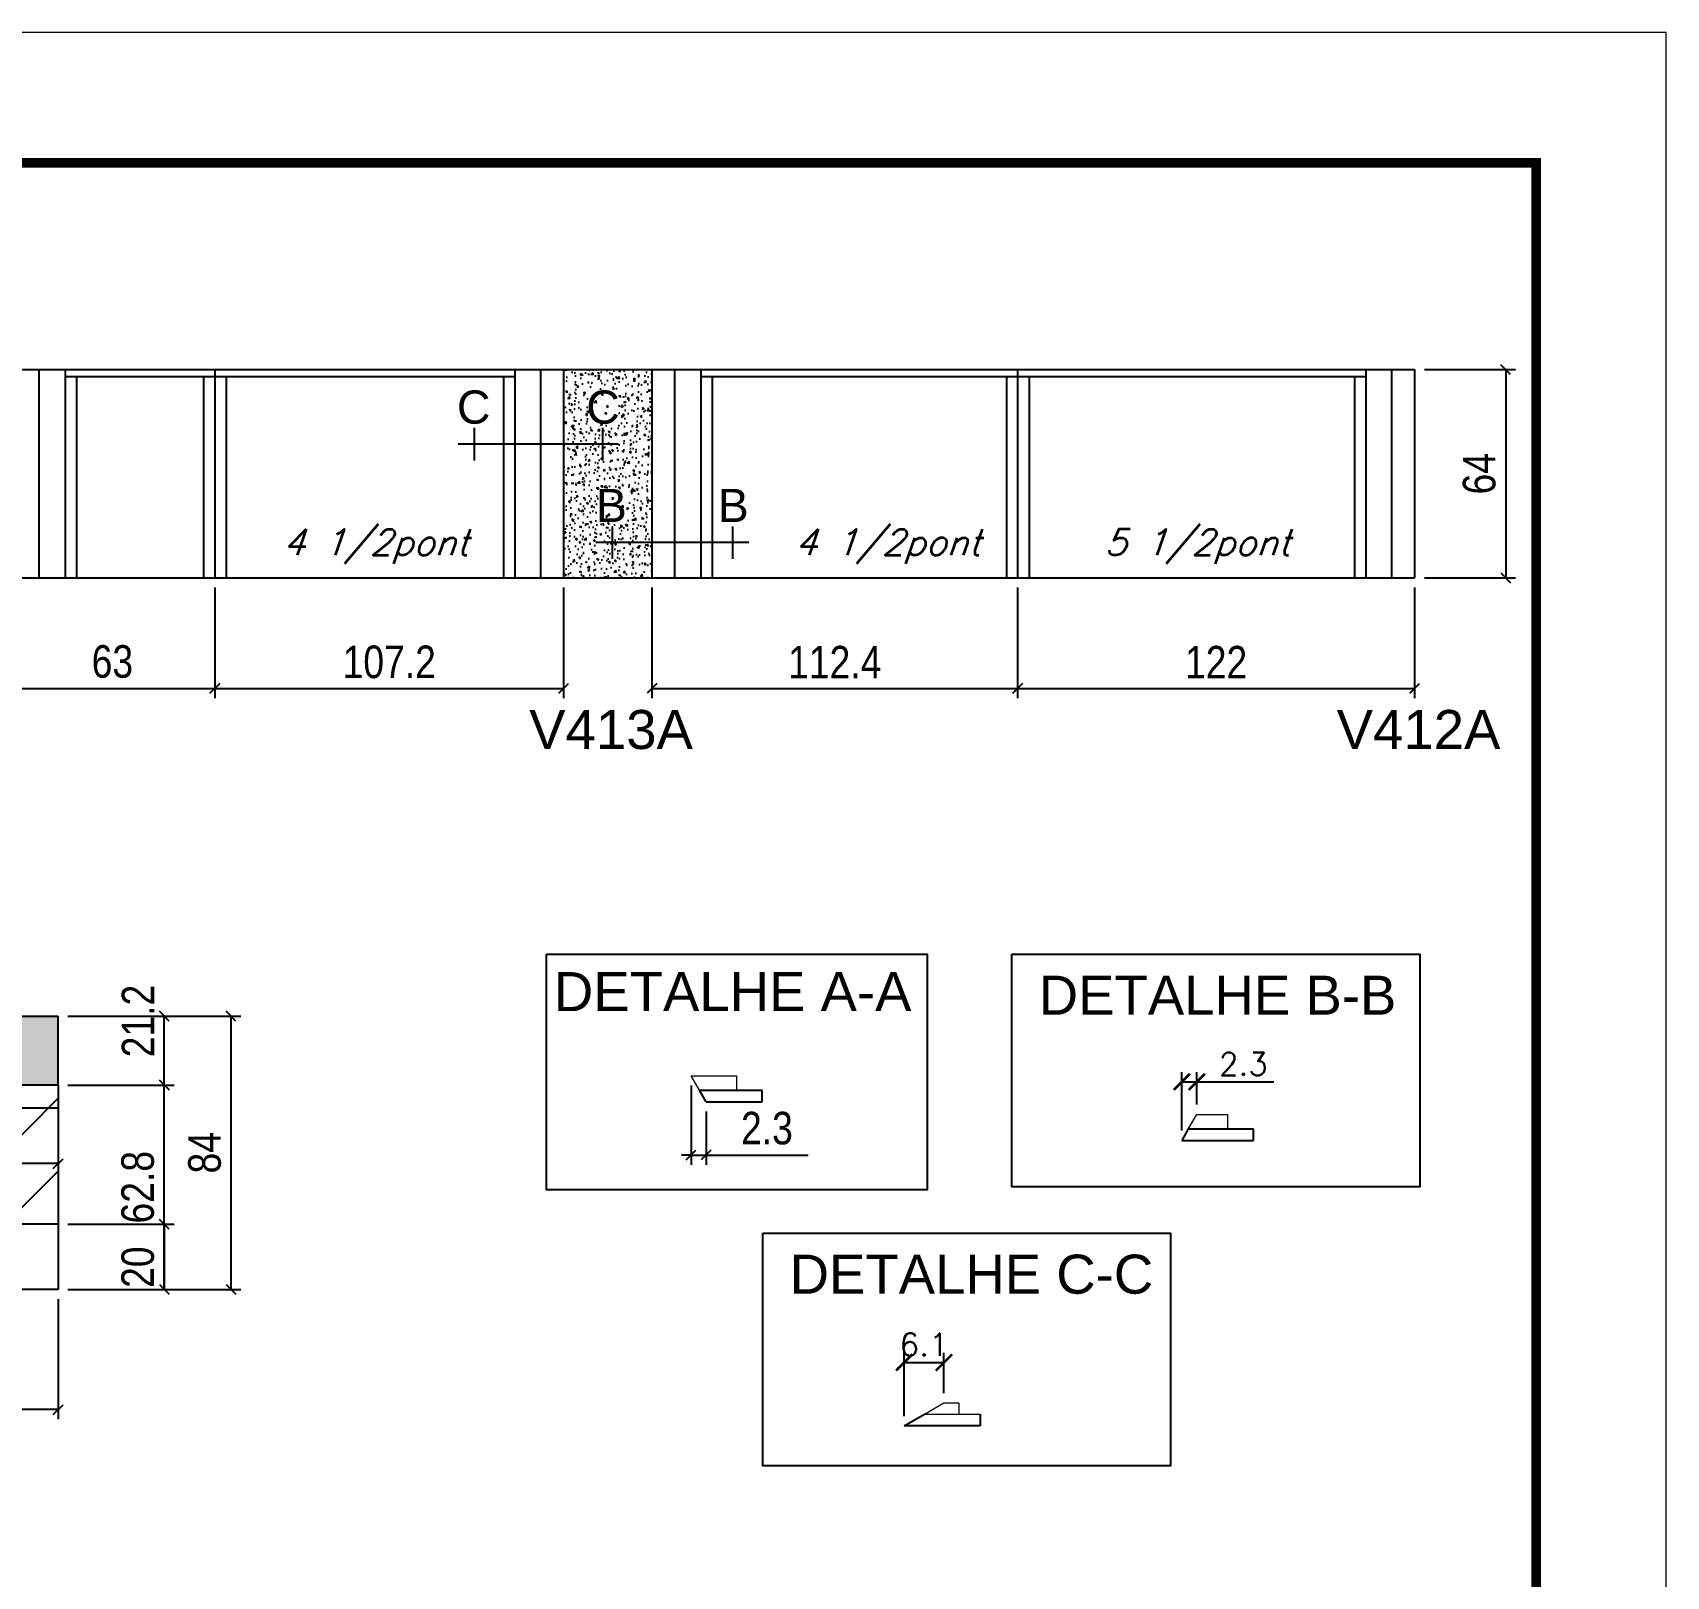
# Model space of a CAD drawing. Extents: x 137137 to 143418, y 10464 to 34486.
# Drawn here: x 138120 to 138622, y 30565 to 31040 of the extents above; entities that cross this region are included whole.
import ezdxf
from ezdxf.enums import TextEntityAlignment as Align

# ---------------------------------------------------------------- set-up
doc = ezdxf.new("R2010")
doc.units = 0
doc.linetypes.add('DASHED', pattern=[0.75, 0.5, -0.25])
for name, color, linetype in [('5', 5, 'Continuous'), ('COTA', 241, 'Continuous'), ('detalhes', 4, 'Continuous'), ('Painéis', 200, 'Continuous'), ('Reaproveitamento', 251, 'Continuous'), ('SARR_2.2x7', 40, 'Continuous'), ('SARR_3.5x7', 81, 'Continuous'), ('texto', 7, 'Continuous')]:
    doc.layers.add(name, color=color, linetype=linetype)
for name, color, linetype, lineweight in [('Folhas', 255, 'Continuous', 9), ('Sarr 2.2x7', 40, 'Continuous', 9), ('SARRAFO DE PRESSAO', 251, 'DASHED', 9)]:
    doc.layers.add(name, color=color, linetype=linetype, lineweight=lineweight)
doc.styles.add('ARIAL', font='arial.ttf')
doc.styles.add('COTA TECNICA', font='techl___.ttf', dxfattribs={"height": 10})
doc.styles.add('Romans', font='romans.shx')
doc.styles.get("Standard").update_dxf_attribs({"font": 'arial.ttf'})
doc.dimstyles.new('Cota Seção (2x)', dxfattribs={"dimtxt": 7, "dimasz": 5, "dimexe": 3, "dimexo": 3, "dimgap": 2, "dimtad": 3, "dimdec": 1, "dimlfac": 0.5, "dimzin": 12, "dimdsep": 46, "dimtxsty": 'Romans', "dimblk": 'ARCHTICK', "dimcen": 0, "dimclrd": 4, "dimclre": 4, "dimclrt": 1, "dimadec": 1, "dimazin": 3, "dimtfac": 1, "dimtdec": 1, "dimtmove": 0, "dimatfit": 3, "dimldrblk": 'OBLIQUE', "dimfxl": 1, "dimtolj": 1, "dimtzin": 12, "dimarcsym": 0})
doc.dimstyles.new('PAINEL', dxfattribs={"dimtxt": 10, "dimasz": 3, "dimexe": 3, "dimexo": 3, "dimgap": 3, "dimtad": 1, "dimdec": 1, "dimzin": 12, "dimdsep": 46, "dimtxsty": 'COTA TECNICA', "dimblk1": 'OBLIQUE', "dimblk2": 'OBLIQUE', "dimsah": 1, "dimcen": 0.9, "dimclrd": 4, "dimclre": 4, "dimclrt": 240, "dimadec": 1, "dimazin": 3, "dimtfac": 1, "dimtdec": 1, "dimtmove": 0, "dimatfit": 3, "dimfxl": 1, "dimtolj": 1, "dimtzin": 12, "dimarcsym": 0})

# ---------------------------------------------------------------- blocks, each defined once
blk = doc.blocks.new('9999999999')
at = {"layer": 'Folhas'}
blk.add_lwpolyline([(98138.98, 34190.21), (99623.98, 34190.21), (99623.98, 35240.21), (98138.98, 35240.21)], close=True, dxfattribs=at)
at = {"layer": 'Folhas', "color": 30, "const_width": 3}
blk.add_lwpolyline([(98213.98, 34230.21), (99583.98, 34230.21), (99583.98, 35200.21), (98213.98, 35200.21)], close=True, dxfattribs=at)
blk = doc.blocks.new('_Oblique')
at = {"color": 0, "linetype": 'ByBlock', "lineweight": -2}
blk.add_line((-0.5, -0.5), (0.5, 0.5), dxfattribs=at)
blk = doc.blocks.new('*D343')
at = {"layer": 'COTA', "color": 4, "linetype": 'ByBlock', "lineweight": -2, "transparency": 16777216}
for p, q in [((137884.01, 30650.66), (137884.01, 30613.7)), ((138128.01, 30650.66), (138128.01, 30613.7)), ((138128.01, 30616.7), (137884.01, 30616.7))]:
    blk.add_line(p, q, dxfattribs=at)
at = {"layer": 'Defpoints', "color": 0, "linetype": 'ByBlock', "transparency": 16777216}
for p in [(137884.01, 30653.66), (138128.01, 30653.66), (137884.01, 30616.7)]:
    blk.add_point(p, dxfattribs=at)
at = {"layer": 'COTA', "color": 4, "linetype": 'ByBlock', "lineweight": -2, "transparency": 16777216, "xscale": 3, "yscale": 3, "zscale": 3, "rotation": 180}
blk.add_blockref('_Oblique', (137884.01, 30616.7), dxfattribs=at)
at = {"layer": 'COTA', "color": 4, "linetype": 'ByBlock', "lineweight": -2, "transparency": 16777216, "xscale": 3, "yscale": 3, "zscale": 3}
blk.add_blockref('_Oblique', (138128.01, 30616.7), dxfattribs=at)
at = {"layer": 'COTA', "color": 240, "linetype": 'ByBlock', "transparency": 16777216, "insert": (138006.01, 30624.77), "char_height": 10, "attachment_point": 5, "style": 'COTA TECNICA'}
blk.add_mtext('\\A1;244', dxfattribs=at)
blk = doc.blocks.new('*D346')
at = {"layer": 'COTA', "color": 4, "linetype": 'ByBlock', "lineweight": -2, "transparency": 16777216}
for p, q in [((138131.01, 30716.46), (138163.61, 30716.46)), ((138160.61, 30653.66), (138160.61, 30716.46)), ((138131.01, 30653.66), (138163.61, 30653.66))]:
    blk.add_line(p, q, dxfattribs=at)
at = {"layer": 'Defpoints', "color": 0, "linetype": 'ByBlock', "transparency": 16777216}
for p in [(138128.01, 30716.46), (138160.61, 30716.46), (138128.01, 30653.66)]:
    blk.add_point(p, dxfattribs=at)
at = {"layer": 'COTA', "color": 4, "linetype": 'ByBlock', "lineweight": -2, "transparency": 16777216, "xscale": 3, "yscale": 3, "zscale": 3}
for p, rotation in [((138160.61, 30716.46), 90), ((138160.61, 30653.66), 270)]:
    blk.add_blockref('_Oblique', p, dxfattribs=dict(at, rotation=rotation))
at = {"layer": 'COTA', "color": 240, "linetype": 'ByBlock', "transparency": 16777216, "insert": (138152.48, 30685.06), "char_height": 10, "attachment_point": 5, "rotation": 90, "style": 'COTA TECNICA'}
blk.add_mtext('\\A1;62.8', dxfattribs=at)
blk = doc.blocks.new('*D347')
at = {"layer": 'COTA', "color": 4, "linetype": 'ByBlock', "lineweight": -2, "transparency": 16777216}
for p, q in [((138131.01, 30737.66), (138163.61, 30737.66)), ((138160.61, 30716.46), (138160.61, 30737.66)), ((138131.01, 30716.46), (138163.61, 30716.46))]:
    blk.add_line(p, q, dxfattribs=at)
at = {"layer": 'Defpoints', "color": 0, "linetype": 'ByBlock', "transparency": 16777216}
for p in [(138128.01, 30737.66), (138160.61, 30737.66), (138128.01, 30716.46)]:
    blk.add_point(p, dxfattribs=at)
at = {"layer": 'COTA', "color": 4, "linetype": 'ByBlock', "lineweight": -2, "transparency": 16777216, "xscale": 3, "yscale": 3, "zscale": 3}
for p, rotation in [((138160.61, 30737.66), 90), ((138160.61, 30716.46), 270)]:
    blk.add_blockref('_Oblique', p, dxfattribs=dict(at, rotation=rotation))
at = {"layer": 'COTA', "color": 240, "linetype": 'ByBlock', "transparency": 16777216, "insert": (138152.55, 30736.16), "char_height": 10, "attachment_point": 5, "rotation": 90, "style": 'COTA TECNICA'}
blk.add_mtext('\\A1;21.2', dxfattribs=at)
blk = doc.blocks.new('*D940')
at = {"layer": 'COTA', "color": 4, "lineweight": -2, "ltscale": 25, "transparency": 16777216}
for p, q in [((138093.01, 30706.46), (138093.01, 30689.31)), ((138128.01, 30706.46), (138128.01, 30689.31)), ((138128.01, 30692.31), (138093.01, 30692.31))]:
    blk.add_line(p, q, dxfattribs=at)
at = {"layer": 'Defpoints', "color": 0, "ltscale": 25, "transparency": 16777216}
for p in [(138093.01, 30709.46), (138128.01, 30709.46), (138093.01, 30692.31)]:
    blk.add_point(p, dxfattribs=at)
at = {"layer": 'COTA', "color": 4, "lineweight": -2, "ltscale": 25, "transparency": 16777216, "xscale": 3, "yscale": 3, "zscale": 3, "rotation": 180}
blk.add_blockref('_Oblique', (138093.01, 30692.31), dxfattribs=at)
at = {"layer": 'COTA', "color": 4, "lineweight": -2, "ltscale": 25, "transparency": 16777216, "xscale": 3, "yscale": 3, "zscale": 3}
blk.add_blockref('_Oblique', (138128.01, 30692.31), dxfattribs=at)
at = {"layer": 'COTA', "color": 240, "ltscale": 25, "transparency": 16777216, "insert": (138110.51, 30700.53), "char_height": 10, "attachment_point": 5, "style": 'COTA TECNICA'}
blk.add_mtext('\\A1;35', dxfattribs=at)
blk = doc.blocks.new('*D952')
at = {"layer": 'COTA', "color": 4, "lineweight": -2, "ltscale": 25, "transparency": 16777216}
for p, q in [((138131.01, 30673.66), (138163.61, 30673.66)), ((138160.61, 30673.66), (138160.61, 30653.66)), ((138131.01, 30653.66), (138163.61, 30653.66))]:
    blk.add_line(p, q, dxfattribs=at)
at = {"layer": 'Defpoints', "color": 0, "ltscale": 25, "transparency": 16777216}
for p in [(138128.01, 30673.66), (138128.01, 30653.66), (138160.61, 30653.66)]:
    blk.add_point(p, dxfattribs=at)
at = {"layer": 'COTA', "color": 4, "lineweight": -2, "ltscale": 25, "transparency": 16777216, "xscale": 3, "yscale": 3, "zscale": 3}
for p, rotation in [((138160.61, 30673.66), 90), ((138160.61, 30653.66), 270)]:
    blk.add_blockref('_Oblique', p, dxfattribs=dict(at, rotation=rotation))
at = {"layer": 'COTA', "color": 240, "ltscale": 25, "transparency": 16777216, "insert": (138152.51, 30660.48), "char_height": 10, "attachment_point": 5, "rotation": 90, "style": 'COTA TECNICA'}
blk.add_mtext('\\A1;20', dxfattribs=at)
blk = doc.blocks.new('*D953')
at = {"layer": 'COTA', "color": 4, "lineweight": -2, "ltscale": 25, "transparency": 16777216}
for p, q in [((138131.01, 30737.66), (138184.14, 30737.66)), ((138181.14, 30653.66), (138181.14, 30737.66)), ((138131.01, 30653.66), (138184.14, 30653.66))]:
    blk.add_line(p, q, dxfattribs=at)
at = {"layer": 'Defpoints', "color": 0, "ltscale": 25, "transparency": 16777216}
for p in [(138128.01, 30737.66), (138181.14, 30737.66), (138128.01, 30653.66)]:
    blk.add_point(p, dxfattribs=at)
at = {"layer": 'COTA', "color": 4, "lineweight": -2, "ltscale": 25, "transparency": 16777216, "xscale": 3, "yscale": 3, "zscale": 3}
for p, rotation in [((138181.14, 30737.66), 90), ((138181.14, 30653.66), 270)]:
    blk.add_blockref('_Oblique', p, dxfattribs=dict(at, rotation=rotation))
at = {"layer": 'COTA', "color": 240, "ltscale": 25, "transparency": 16777216, "insert": (138173.04, 30695.66), "char_height": 10, "attachment_point": 5, "rotation": 90, "style": 'COTA TECNICA'}
blk.add_mtext('\\A1;84', dxfattribs=at)
blk = doc.blocks.new('*D961')
at = {"layer": 'COTA', "color": 4, "linetype": 'ByBlock', "lineweight": -2, "transparency": 16777216}
for p, q in [((138322.54, 30716.33), (138322.54, 30691.95)), ((138327.14, 30708.33), (138327.14, 30691.95)), ((138322.54, 30694.95), (138319.54, 30694.95)), ((138322.54, 30694.95), (138327.14, 30694.95)), ((138327.14, 30694.95), (138358.57, 30694.95))]:
    blk.add_line(p, q, dxfattribs=at)
at = {"layer": 'Defpoints', "color": 0, "linetype": 'ByBlock', "transparency": 16777216}
for p in [(138322.54, 30719.33), (138327.14, 30711.33), (138327.14, 30694.95)]:
    blk.add_point(p, dxfattribs=at)
at = {"layer": 'COTA', "color": 4, "linetype": 'ByBlock', "lineweight": -2, "transparency": 16777216, "xscale": 3, "yscale": 3, "zscale": 3}
blk.add_blockref('_Oblique', (138322.54, 30694.95), dxfattribs=at)
at = {"layer": 'COTA', "color": 4, "linetype": 'ByBlock', "lineweight": -2, "transparency": 16777216, "xscale": 3, "yscale": 3, "zscale": 3, "rotation": 180}
blk.add_blockref('_Oblique', (138327.14, 30694.95), dxfattribs=at)
at = {"layer": 'COTA', "color": 240, "linetype": 'ByBlock', "transparency": 16777216, "insert": (138345.85, 30703.17), "char_height": 10, "attachment_point": 5, "style": 'COTA TECNICA'}
blk.add_mtext('\\A1;2.3', dxfattribs=at)
blk = doc.blocks.new('_ArchTick')
at = {"color": 0, "linetype": 'ByBlock', "const_width": 0.15}
blk.add_lwpolyline([(-0.5, -0.5), (0.5, 0.5)], dxfattribs=at)
blk = doc.blocks.new('*D962')
at = {"layer": 'COTA', "color": 4, "lineweight": -2, "transparency": 16777216}
for p, q in [((138473.36, 30702.46), (138473.36, 30720.46)), ((138477.98, 30710.46), (138477.98, 30720.46)), ((138473.36, 30717.46), (138477.98, 30717.46)), ((138477.98, 30717.46), (138501.65, 30717.46))]:
    blk.add_line(p, q, dxfattribs=at)
at = {"layer": 'Defpoints', "color": 0, "transparency": 16777216}
for p in [(138477.98, 30717.46), (138477.98, 30707.46), (138473.36, 30699.46)]:
    blk.add_point(p, dxfattribs=at)
at = {"layer": 'COTA', "color": 4, "lineweight": -2, "transparency": 16777216, "xscale": 5, "yscale": 5, "zscale": 5, "rotation": 180}
blk.add_blockref('_ArchTick', (138473.36, 30717.46), dxfattribs=at)
at = {"layer": 'COTA', "color": 4, "lineweight": -2, "transparency": 16777216, "xscale": 5, "yscale": 5, "zscale": 5}
blk.add_blockref('_ArchTick', (138477.98, 30717.46), dxfattribs=at)
at = {"layer": 'COTA', "color": 1, "transparency": 16777216, "insert": (138492.31, 30722.96), "char_height": 7, "attachment_point": 5, "style": 'Romans'}
blk.add_mtext('\\A1;2.3', dxfattribs=at)
blk = doc.blocks.new('*D964')
at = {"layer": 'COTA', "color": 4, "lineweight": -2, "transparency": 16777216}
for p, q in [((138388.05, 30614.7), (138388.05, 30634.18)), ((138388.05, 30631.18), (138400.25, 30631.18)), ((138400.25, 30621.74), (138400.25, 30634.18))]:
    blk.add_line(p, q, dxfattribs=at)
at = {"layer": 'Defpoints', "color": 0, "transparency": 16777216}
for p in [(138400.25, 30631.18), (138400.25, 30618.74), (138388.05, 30611.7)]:
    blk.add_point(p, dxfattribs=at)
at = {"layer": 'COTA', "color": 4, "lineweight": -2, "transparency": 16777216, "xscale": 5, "yscale": 5, "zscale": 5, "rotation": 180}
blk.add_blockref('_ArchTick', (138388.05, 30631.18), dxfattribs=at)
at = {"layer": 'COTA', "color": 4, "lineweight": -2, "transparency": 16777216, "xscale": 5, "yscale": 5, "zscale": 5}
blk.add_blockref('_ArchTick', (138400.25, 30631.18), dxfattribs=at)
at = {"layer": 'COTA', "color": 1, "transparency": 16777216, "insert": (138394.15, 30636.68), "char_height": 7, "attachment_point": 5, "style": 'Romans'}
blk.add_mtext('\\A1;6.1', dxfattribs=at)
blk = doc.blocks.new('*D971')
at = {"layer": 'COTA', "color": 4, "lineweight": -2, "ltscale": 25, "transparency": 16777216}
for p, q in [((138113.16, 30869.44), (138113.16, 30835.43)), ((138176.16, 30869.44), (138176.16, 30835.43)), ((138113.16, 30838.43), (138176.16, 30838.43))]:
    blk.add_line(p, q, dxfattribs=at)
at = {"layer": 'Defpoints', "color": 0, "ltscale": 25, "transparency": 16777216}
for p in [(138113.16, 30872.44), (138176.16, 30872.44), (138176.16, 30838.43)]:
    blk.add_point(p, dxfattribs=at)
at = {"layer": 'COTA', "color": 4, "lineweight": -2, "ltscale": 25, "transparency": 16777216, "xscale": 3, "yscale": 3, "zscale": 3, "rotation": 180}
blk.add_blockref('_Oblique', (138113.16, 30838.43), dxfattribs=at)
at = {"layer": 'COTA', "color": 4, "lineweight": -2, "ltscale": 25, "transparency": 16777216, "xscale": 3, "yscale": 3, "zscale": 3}
blk.add_blockref('_Oblique', (138176.16, 30838.43), dxfattribs=at)
at = {"layer": 'COTA', "color": 240, "ltscale": 25, "transparency": 16777216, "insert": (138144.66, 30846.65), "char_height": 10, "attachment_point": 5, "style": 'COTA TECNICA'}
blk.add_mtext('\\A1;63', dxfattribs=at)
blk = doc.blocks.new('*D972')
at = {"layer": 'COTA', "color": 4, "lineweight": -2, "ltscale": 25, "transparency": 16777216}
for p, q in [((138176.16, 30869.44), (138176.16, 30835.43)), ((138283.35, 30869.44), (138283.35, 30835.43)), ((138176.16, 30838.43), (138283.35, 30838.43))]:
    blk.add_line(p, q, dxfattribs=at)
at = {"layer": 'Defpoints', "color": 0, "ltscale": 25, "transparency": 16777216}
for p in [(138176.16, 30872.44), (138283.35, 30872.44), (138283.35, 30838.43)]:
    blk.add_point(p, dxfattribs=at)
at = {"layer": 'COTA', "color": 4, "lineweight": -2, "ltscale": 25, "transparency": 16777216, "xscale": 3, "yscale": 3, "zscale": 3, "rotation": 180}
blk.add_blockref('_Oblique', (138176.16, 30838.43), dxfattribs=at)
at = {"layer": 'COTA', "color": 4, "lineweight": -2, "ltscale": 25, "transparency": 16777216, "xscale": 3, "yscale": 3, "zscale": 3}
blk.add_blockref('_Oblique', (138283.35, 30838.43), dxfattribs=at)
at = {"layer": 'COTA', "color": 240, "ltscale": 25, "transparency": 16777216, "insert": (138229.76, 30846.53), "char_height": 10, "attachment_point": 5, "style": 'COTA TECNICA'}
blk.add_mtext('\\A1;107.2', dxfattribs=at)
blk = doc.blocks.new('*D973')
at = {"layer": 'COTA', "color": 4, "lineweight": -2, "ltscale": 25, "transparency": 16777216}
for p, q in [((138310.5, 30869.44), (138310.5, 30835.43)), ((138422.91, 30869.44), (138422.91, 30835.43)), ((138310.5, 30838.43), (138422.91, 30838.43))]:
    blk.add_line(p, q, dxfattribs=at)
at = {"layer": 'Defpoints', "color": 0, "ltscale": 25, "transparency": 16777216}
for p in [(138310.5, 30872.44), (138422.91, 30872.44), (138422.91, 30838.43)]:
    blk.add_point(p, dxfattribs=at)
at = {"layer": 'COTA', "color": 4, "lineweight": -2, "ltscale": 25, "transparency": 16777216, "xscale": 3, "yscale": 3, "zscale": 3, "rotation": 180}
blk.add_blockref('_Oblique', (138310.5, 30838.43), dxfattribs=at)
at = {"layer": 'COTA', "color": 4, "lineweight": -2, "ltscale": 25, "transparency": 16777216, "xscale": 3, "yscale": 3, "zscale": 3}
blk.add_blockref('_Oblique', (138422.91, 30838.43), dxfattribs=at)
at = {"layer": 'COTA', "color": 240, "ltscale": 25, "transparency": 16777216, "insert": (138366.7, 30846.5), "char_height": 10, "attachment_point": 5, "style": 'COTA TECNICA'}
blk.add_mtext('\\A1;112.4', dxfattribs=at)
blk = doc.blocks.new('*D974')
at = {"layer": 'COTA', "color": 4, "lineweight": -2, "ltscale": 25, "transparency": 16777216}
for p, q in [((138422.91, 30869.44), (138422.91, 30835.43)), ((138544.91, 30869.44), (138544.91, 30835.43)), ((138422.91, 30838.43), (138544.91, 30838.43))]:
    blk.add_line(p, q, dxfattribs=at)
at = {"layer": 'Defpoints', "color": 0, "ltscale": 25, "transparency": 16777216}
for p in [(138422.91, 30872.44), (138544.91, 30872.44), (138544.91, 30838.43)]:
    blk.add_point(p, dxfattribs=at)
at = {"layer": 'COTA', "color": 4, "lineweight": -2, "ltscale": 25, "transparency": 16777216, "xscale": 3, "yscale": 3, "zscale": 3, "rotation": 180}
blk.add_blockref('_Oblique', (138422.91, 30838.43), dxfattribs=at)
at = {"layer": 'COTA', "color": 4, "lineweight": -2, "ltscale": 25, "transparency": 16777216, "xscale": 3, "yscale": 3, "zscale": 3}
blk.add_blockref('_Oblique', (138544.91, 30838.43), dxfattribs=at)
at = {"layer": 'COTA', "color": 240, "ltscale": 25, "transparency": 16777216, "insert": (138483.91, 30846.49), "char_height": 10, "attachment_point": 5, "style": 'COTA TECNICA'}
blk.add_mtext('\\A1;122', dxfattribs=at)
blk = doc.blocks.new('*D979')
at = {"layer": 'COTA', "color": 4, "lineweight": -2, "ltscale": 25, "transparency": 16777216}
for p, q in [((138547.91, 30936.44), (138575.93, 30936.44)), ((138572.93, 30936.44), (138572.93, 30872.44)), ((138547.91, 30872.44), (138575.93, 30872.44))]:
    blk.add_line(p, q, dxfattribs=at)
at = {"layer": 'Defpoints', "color": 0, "ltscale": 25, "transparency": 16777216}
for p in [(138544.91, 30936.44), (138544.91, 30872.44), (138572.93, 30872.44)]:
    blk.add_point(p, dxfattribs=at)
at = {"layer": 'COTA', "color": 4, "lineweight": -2, "ltscale": 25, "transparency": 16777216, "xscale": 3, "yscale": 3, "zscale": 3}
for p, rotation in [((138572.93, 30936.44), 90), ((138572.93, 30872.44), 270)]:
    blk.add_blockref('_Oblique', p, dxfattribs=dict(at, rotation=rotation))
at = {"layer": 'COTA', "color": 240, "ltscale": 25, "transparency": 16777216, "insert": (138564.82, 30904.44), "char_height": 10, "attachment_point": 5, "rotation": 90, "style": 'COTA TECNICA'}
blk.add_mtext('\\A1;64', dxfattribs=at)

msp = doc.modelspace()

# ---------------------------------------------------------------- hatches: boundary and pattern name
at = {"layer": 'COTA', "linetype": 'ByBlock'}
h = msp.add_hatch(dxfattribs=at)
h.set_pattern_fill('AR-CONC', color=256, scale=0.03)
h.set_pattern_definition([(50, (-6433.554, -1178.8553), (5.46554007, -0.47817257), [0.5715, -6.2865]), (355, (-6433.554, -1178.8553), (-1.05730264, 5.73170536), [0.4572, -5.02921753]), (100.4514447, (-6433.0987, -1178.895), (4.40823741, 5.25353256), [0.48570026, -5.34270734]), (46.1842, (-6433.554, -1177.3313), (8.13237123, -1.26126984), [0.85725, -9.42975]), (96.6355576, (-6432.8764, -1177.4364), (7.12212402, 7.42278374), [0.7285507, -8.01406824]), (351.184151, (-6433.554, -1177.331), (7.122124, 7.42278374), [0.685799, -7.54379196]), (21, (-6432.792, -1177.7123), (4.54843174, -3.06795595), [0.5715, -6.2865]), (326, (-6432.792, -1177.7123), (1.85406085, 5.52563898), [0.4572, -5.0292]), (71.451445, (-6432.413, -1177.968), (6.40249258, 2.45768307), [0.48570026, -5.34269813]), (37.5, (-6433.5541, -1178.8553), (0.092658098, 2.536651166), [0, -4.96824, 0, -5.1054, 0, -5.04825]), (7.5, (-6433.554, -1178.8553), (2.004589875, 3.005417245), [0, -2.91084, 0, -4.85394, 0, -1.92405]), (327.5, (-6435.2534, -1178.8553), (4.067717855, -0.17186232), [0, -1.905, 0, -5.9436, 0, -7.8867]), (317.5, (-6436.0154, -1178.8553), (4.44387544, 0.76279473), [0, -2.4765, 0, -3.94716, 0, -5.6007])])
h.paths.add_polyline_path([(138310.5, 30872.44), (138310.5, 30936.44), (138283.35, 30936.44), (138283.35, 30872.44)])
h.paths.add_polyline_path([(138290.72, 30887.01), (138305.35, 30887.01), (138305.35, 30902.34), (138290.72, 30902.34)], flags=24)
h.paths.add_polyline_path([(138287.67, 30917), (138303.27, 30917), (138303.27, 30932.85), (138287.67, 30932.85)], flags=24)
h = msp.add_hatch(dxfattribs=at)
h.set_pattern_fill('AR-CONC', color=256, scale=0.03)
h.set_pattern_definition([(50, (-4788.5, -1096.8), (5.46554007, -0.47817257), [0.5715, -6.2865]), (355, (-4788.5, -1096.8), (-1.05730264, 5.73170536), [0.4572, -5.02921753]), (100.4514447, (-4788.0445, -1096.84), (4.40823741, 5.25353256), [0.48570026, -5.34270734]), (46.1842, (-4788.5, -1095.276), (8.13237123, -1.26126984), [0.85725, -9.42975]), (96.6355576, (-4787.822, -1095.381), (7.12212402, 7.42278374), [0.7285507, -8.01406824]), (351.184151, (-4788.5, -1095.276), (7.122124, 7.42278374), [0.685799, -7.54379196]), (21, (-4787.738, -1095.657), (4.54843174, -3.06795595), [0.5715, -6.2865]), (326, (-4787.738, -1095.657), (1.85406085, 5.52563898), [0.4572, -5.0292]), (71.451445, (-4787.359, -1095.913), (6.40249258, 2.45768307), [0.48570026, -5.34269813]), (37.5, (-4788.5, -1096.8001), (0.092658098, 2.536651166), [0, -4.96824, 0, -5.1054, 0, -5.04825]), (7.5, (-4788.5, -1096.8), (2.004589875, 3.005417245), [0, -2.91084, 0, -4.85394, 0, -1.92405]), (327.5, (-4790.1993, -1096.8), (4.067717855, -0.17186232), [0, -1.905, 0, -5.9436, 0, -7.8867]), (317.5, (-4790.9613, -1096.8), (4.44387544, 0.76279473), [0, -2.4765, 0, -3.94716, 0, -5.6007])])
h.paths.add_polyline_path([(137432.41, 30673.66), (137432.41, 30653.66), (137474.01, 30653.66), (137474.01, 30716.46), (138128.01, 30716.46), (138128.01, 30737.66), (137259.91, 30737.66), (137259.91, 30724.46), (137432.41, 30724.46)])
h.paths.add_polyline_path([(137456.92, 30688.81), (137471.55, 30688.81), (137471.55, 30704.13), (137456.92, 30704.13)], flags=24)
at = {"layer": 'Reaproveitamento', "linetype": 'ByBlock'}
h = msp.add_hatch(dxfattribs=at)
h.set_pattern_fill('ANSI31', color=256, scale=5)
h.set_pattern_definition([(45, (-987.578, 10.993), (-11.2253202, 11.2253202), [])])
h.paths.add_polyline_path([(138128.01, 30673.66), (138128.01, 30716.46), (137884.01, 30716.46), (137884.01, 30673.66)])

# ---------------------------------------------------------------- linework, layer by layer
at = {"linetype": 'ByBlock'}
msp.add_lwpolyline([(138278.14, 30756.73), (138395.14, 30756.73), (138395.14, 30684.27), (138278.14, 30684.27)], close=True, dxfattribs=at)
at = {"ltscale": 25}
for points in [[(138421.15, 30756.73), (138546.49, 30756.73), (138546.49, 30685.17), (138421.15, 30685.17)], [(138344.57, 30670.97), (138469.91, 30670.97), (138469.91, 30599.4), (138344.57, 30599.4)]]:
    msp.add_lwpolyline(points, close=True, dxfattribs=at)
at = {"layer": 'COTA', "linetype": 'ByBlock'}
for p, q in [((138283.35, 30936.44), (138310.5, 30936.44)), ((138283.35, 30872.44), (138310.5, 30872.44))]:
    msp.add_line(p, q, dxfattribs=at)
at = {"layer": 'COTA', "linetype": 'DASHED', "ltscale": 0.3}
for p in [(137259.91, 30737.66), (138128.01, 30716.46)]:
    msp.add_line(p, (138128.01, 30737.66), dxfattribs=at)
at = {"layer": 'detalhes'}
for p, q in [((138255.91, 30918.51), (138255.91, 30908.51)), ((138295.27, 30918.51), (138295.27, 30908.51)), ((138300.27, 30913.51), (138250.91, 30913.51)), ((138298.24, 30888.26), (138298.24, 30878.26)), ((138335.3, 30888.26), (138335.3, 30878.26)), ((138340.3, 30883.26), (138293.24, 30883.26))]:
    msp.add_line(p, q, dxfattribs=at)
at = {"layer": 'Painéis', "linetype": 'ByBlock'}
for p, q in [((138113.16, 30936.44), (138283.35, 30936.44)), ((138176.16, 30936.44), (138176.16, 30872.44)), ((138283.35, 30936.44), (138283.35, 30872.44)), ((138310.5, 30936.44), (138544.91, 30936.44)), ((138310.5, 30936.44), (138310.5, 30872.44)), ((138422.91, 30936.44), (138422.91, 30872.44)), ((138544.91, 30936.44), (138544.91, 30872.44)), ((138113.16, 30872.44), (138283.35, 30872.44)), ((138310.5, 30872.44), (138544.91, 30872.44)), ((138128.01, 30716.46), (137474.01, 30716.46)), ((138128.01, 30716.46), (138128.01, 30653.66)), ((138128.01, 30673.66), (137640.01, 30673.66)), ((138128.01, 30653.66), (137474.01, 30653.66)), ((138388.05, 30611.7), (138394.29, 30615.3)), ((138411.34, 30615.3), (138411.34, 30611.7)), ((138411.34, 30611.7), (138388.05, 30611.7))]:
    msp.add_line(p, q, dxfattribs=at)
at = {"layer": 'Painéis'}
for p, q in [((138325.07, 30714.93), (138344.38, 30714.93)), ((138327.14, 30711.33), (138325.07, 30714.93)), ((138327.14, 30711.33), (138344.38, 30711.33)), ((138344.38, 30711.33), (138344.38, 30714.93)), ((138475.16, 30702.58), (138473.36, 30699.46)), ((138475.44, 30703.06), (138495.36, 30703.06)), ((138495.36, 30699.46), (138495.36, 30703.06)), ((138495.36, 30699.46), (138495.36, 30703.06)), ((138473.36, 30699.46), (138495.36, 30699.46))]:
    msp.add_line(p, q, dxfattribs=at)
at = {"layer": 'Sarr 2.2x7'}
for p, q in [((138322.54, 30719.33), (138336.54, 30719.33)), ((138325.07, 30714.93), (138322.54, 30719.33)), ((138336.54, 30719.33), (138336.54, 30714.93)), ((138475.16, 30702.58), (138477.98, 30707.46)), ((138477.98, 30707.46), (138487.36, 30707.46)), ((138487.36, 30707.46), (138487.36, 30703.06)), ((138394.29, 30615.3), (138400.25, 30618.74)), ((138394.29, 30615.3), (138411.34, 30615.3)), ((138400.25, 30618.74), (138404.78, 30618.74)), ((138404.78, 30618.74), (138404.78, 30615.3))]:
    msp.add_line(p, q, dxfattribs=at)
at = {"layer": 'SARR_2.2x7', "linetype": 'Continuous'}
for p, q in [((138122.16, 30872.44), (138122.16, 30936.44)), ((138276.35, 30872.44), (138276.35, 30936.44)), ((138317.5, 30872.44), (138317.5, 30936.44)), ((138537.91, 30872.44), (138537.91, 30936.44)), ((138176.16, 30934.24), (138130.16, 30934.24)), ((138268.35, 30934.24), (138176.16, 30934.24)), ((138422.91, 30934.24), (138325.5, 30934.24)), ((138529.91, 30934.24), (138422.91, 30934.24))]:
    msp.add_line(p, q, dxfattribs=at)
at = {"layer": 'SARR_2.2x7', "linetype": 'Continuous', "ltscale": 50}
msp.add_line((138093.01, 30709.46), (138128.01, 30709.46), dxfattribs=at)
at = {"layer": 'SARR_3.5x7'}
for p, q in [((138130.16, 30936.44), (138130.16, 30872.44)), ((138268.35, 30936.44), (138268.35, 30872.44)), ((138325.5, 30936.44), (138325.5, 30872.44)), ((138529.91, 30936.44), (138529.91, 30872.44)), ((138133.66, 30934.24), (138133.66, 30872.44)), ((138172.7, 30934.24), (138172.7, 30872.44)), ((138179.66, 30934.24), (138179.66, 30872.44)), ((138264.85, 30934.24), (138264.85, 30872.44)), ((138329, 30934.24), (138329, 30872.44)), ((138419.45, 30934.24), (138419.45, 30872.44)), ((138426.41, 30934.24), (138426.41, 30872.44)), ((138526.41, 30934.24), (138526.41, 30872.44))]:
    msp.add_line(p, q, dxfattribs=at)

# ---------------------------------------------------------------- block references
at = {"layer": 'SARRAFO DE PRESSAO', "color": 6, "linetype": 'ByBlock'}
msp.add_blockref('9999999999', (38998.31, -4200.15), dxfattribs=at)

# ---------------------------------------------------------------- texts
at = {"layer": '5', "linetype": 'Continuous'}
for s, p in [('V413A', (138272.77, 30819.8)), ('V412A', (138520.97, 30819.8))]:
    msp.add_text(s, height=12, rotation=0, dxfattribs=at).set_placement(p)
at = {"layer": '5', "color": 7, "linetype": 'Continuous'}
for s, p in [('DETALHE A-A', (138280.37, 30739.2)), ('DETALHE B-B', (138429.4, 30738.1)), ('DETALHE C-C', (138352.82, 30652.33))]:
    msp.add_text(s, height=12, rotation=360, dxfattribs=at).set_placement(p)
at = {"layer": 'detalhes', "color": 0, "linetype": 'Continuous', "style": 'ARIAL'}
for s, p in [('C', (138255.71, 30924.93)), ('C', (138295.47, 30924.93)), ('B', (138298.04, 30894.68)), ('B', (138335.5, 30894.68))]:
    msp.add_text(s, height=10.22, dxfattribs=at).set_placement(p, align=Align.MIDDLE_CENTER)
at = {"layer": 'texto', "color": 2, "char_height": 8, "attachment_point": 5, "style": 'Romans'}
for s, insert in [('{\\Q19;\\C256;4 1/2pont}', (138225.63, 30882.04)), ('{\\Q19;\\C256;4 1/2pont}', (138383.04, 30882.04)), ('{\\Q19;\\C256;5 1/2pont}', (138478.19, 30882.04))]:
    msp.add_mtext(s, dxfattribs=dict(at, insert=insert))

# ---------------------------------------------------------------- dimensions: what is measured, and where the dimension line sits
at = {"layer": 'COTA', "ltscale": 25}
for base, p1, p2, picture, middle in [((138572.93, 30872.44), (138544.91, 30936.44), (138544.91, 30872.44), '*D979', (138564.82, 30904.44)), ((138181.14, 30737.66), (138128.01, 30653.66), (138128.01, 30737.66), '*D953', (138173.04, 30695.66))]:
    dim = msp.add_linear_dim(base=base, p1=p1, p2=p2, angle=90, dimstyle='PAINEL', dxfattribs=at)
    dim.commit()
    dim.dimension.update_dxf_attribs({"geometry": picture, "text_midpoint": middle})
for base, p1, p2, picture, middle in [((138176.16, 30838.43), (138113.16, 30872.44), (138176.16, 30872.44), '*D971', (138144.66, 30846.65)), ((138093.01, 30692.31), (138128.01, 30709.46), (138093.01, 30709.46), '*D940', (138110.51, 30700.53))]:
    dim = msp.add_linear_dim(base=base, p1=p1, p2=p2, dimstyle='PAINEL', dxfattribs=at)
    dim.commit()
    dim.dimension.update_dxf_attribs({"geometry": picture, "text_midpoint": middle})
for base, p1, p2, picture, middle in [((138283.35, 30838.43), (138176.16, 30872.44), (138283.35, 30872.44), '*D972', (138229.76, 30846.53)), ((138422.91, 30838.43), (138310.5, 30872.44), (138422.91, 30872.44), '*D973', (138366.7, 30846.5)), ((138544.91, 30838.43), (138422.91, 30872.44), (138544.91, 30872.44), '*D974', (138483.91, 30846.49))]:
    dim = msp.add_linear_dim(base=base, p1=p1, p2=p2, dimstyle='PAINEL', override={"dimtmove": 1}, dxfattribs=at)
    dim.commit()
    dim.dimension.update_dxf_attribs({"geometry": picture, "text_midpoint": middle})
at = {"layer": 'COTA', "linetype": 'ByBlock'}
dim = msp.add_linear_dim(base=(138160.61, 30737.66), p1=(138128.01, 30716.46), p2=(138128.01, 30737.66), angle=90, dimstyle='PAINEL', dxfattribs=at)
dim.commit()
dim.dimension.update_dxf_attribs({"geometry": '*D347', "text_midpoint": (138160.61, 30736.16), "dimtype": 160})
at = {"layer": 'COTA'}
dim = msp.add_linear_dim(base=(138477.98, 30717.46), p1=(138473.36, 30699.46), p2=(138477.98, 30707.46), dimstyle='Cota Seção (2x)', dxfattribs=at)
dim.commit()
dim.dimension.update_dxf_attribs({"geometry": '*D962', "text_midpoint": (138492.31, 30722.96)})
at = {"layer": 'COTA', "linetype": 'ByBlock'}
for base, p2, angle, picture, middle in [((138160.61, 30716.46), (138128.01, 30716.46), 90, '*D346', (138152.48, 30685.06)), ((137884.01, 30616.7), (137884.01, 30653.66), 180, '*D343', (138006.01, 30624.77))]:
    dim = msp.add_linear_dim(base=base, p1=(138128.01, 30653.66), p2=p2, angle=angle, dimstyle='PAINEL', dxfattribs=at)
    dim.commit()
    dim.dimension.update_dxf_attribs({"geometry": picture, "text_midpoint": middle})
dim = msp.add_linear_dim(base=(138327.14, 30694.95), p1=(138322.54, 30719.33), p2=(138327.14, 30711.33), dimstyle='PAINEL', override={"dimlfac": 0.5}, dxfattribs=at)
dim.commit()
dim.dimension.update_dxf_attribs({"geometry": '*D961', "text_midpoint": (138345.85, 30703.17)})
at = {"layer": 'COTA', "ltscale": 25}
dim = msp.add_linear_dim(base=(138160.61, 30653.66), p1=(138128.01, 30673.66), p2=(138128.01, 30653.66), angle=90, dimstyle='PAINEL', dxfattribs=at)
dim.commit()
dim.dimension.update_dxf_attribs({"geometry": '*D952', "text_midpoint": (138160.61, 30660.48), "dimtype": 160})
at = {"layer": 'COTA'}
dim = msp.add_linear_dim(base=(138400.25, 30631.18), p1=(138388.05, 30611.7), p2=(138400.25, 30618.74), dimstyle='Cota Seção (2x)', dxfattribs=at)
dim.commit()
dim.dimension.update_dxf_attribs({"geometry": '*D964', "text_midpoint": (138394.15, 30631.18), "dimtype": 160})

doc.saveas('drawing.dxf')
